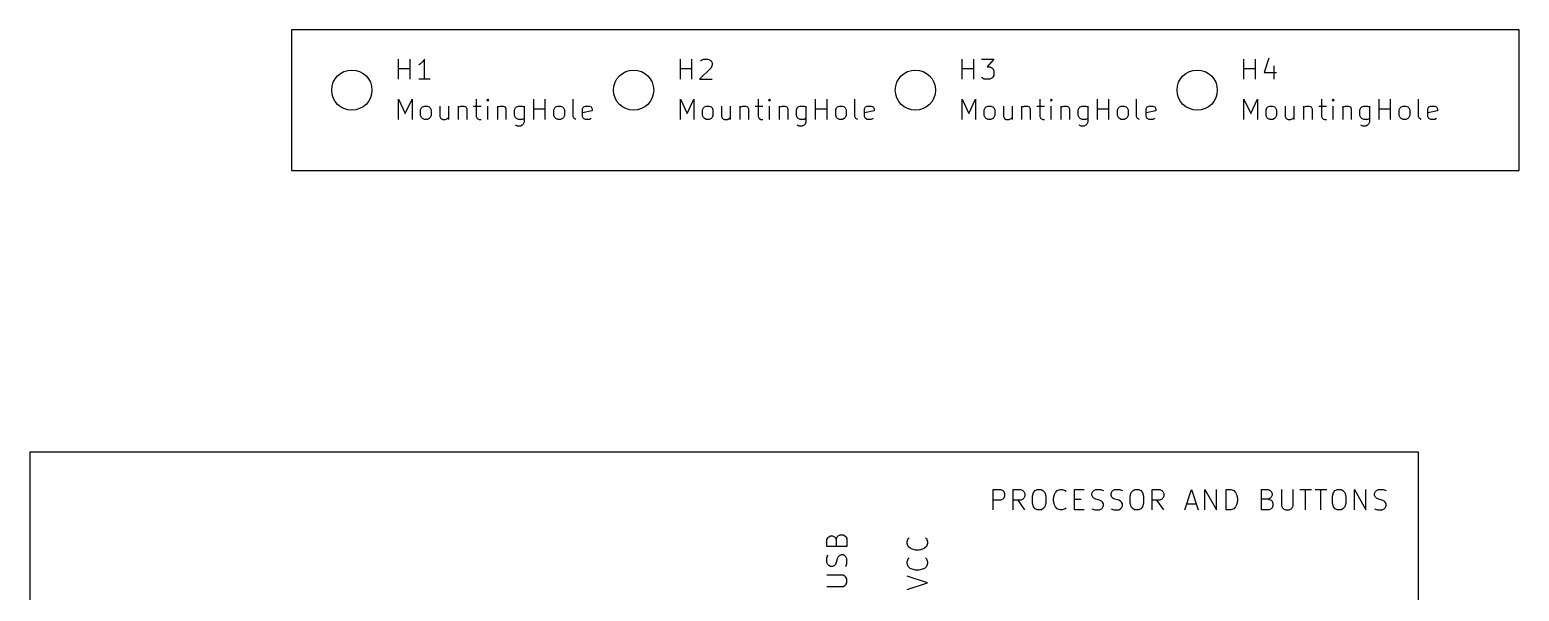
# Model space of a CAD drawing. Header units: inches. Extents: x 0.4 to 11.3, y -7.9 to -0.4.
# Drawn here: x 2.55 to 6.25, y -3.896 to -2.5 of the extents above; entities that cross this region are included whole.
import ezdxf

# ---------------------------------------------------------------- set-up
doc = ezdxf.new("R2010")
doc.units = ezdxf.units.IN
doc.header["$MEASUREMENT"] = 0
for name, color, linetype in [('GREENSIXTYFIVE', 129, 'CONTINUOUS'), ('LIGHTBLUE', 172, 'CONTINUOUS'), ('RED', 14, 'CONTINUOUS'), ('REDSIX', 19, 'CONTINUOUS')]:
    doc.layers.add(name, color=color, linetype=linetype)

msp = doc.modelspace()

# ---------------------------------------------------------------- linework, layer by layer
at = {"layer": 'GREENSIXTYFIVE', "linetype": 'CONTINUOUS'}
for p, q in [((3.4663, -2.6228), (3.4663, -2.5728)), ((3.4949, -2.6228), (3.4949, -2.5728)), ((3.521, -2.5847), (3.5163, -2.5871)), ((3.5258, -2.5799), (3.521, -2.5847)), ((3.5306, -2.5728), (3.5258, -2.5799)), ((3.5306, -2.6228), (3.5306, -2.5728)), ((4.1663, -2.6228), (4.1663, -2.5728)), ((4.1949, -2.6228), (4.1949, -2.5728)), ((4.2163, -2.5776), (4.2187, -2.5752)), ((4.2187, -2.5752), (4.2234, -2.5728)), ((4.2234, -2.5728), (4.2353, -2.5728)), ((4.2353, -2.5728), (4.2401, -2.5752)), ((4.2401, -2.5752), (4.2425, -2.5776)), ((4.2425, -2.5776), (4.2449, -2.5823)), ((4.2449, -2.5871), (4.2425, -2.5942)), ((4.2449, -2.5823), (4.2449, -2.5871)), ((4.8663, -2.6228), (4.8663, -2.5728)), ((4.8949, -2.6228), (4.8949, -2.5728)), ((4.9139, -2.5728), (4.9449, -2.5728)), ((4.9449, -2.5728), (4.9282, -2.5918)), ((5.5663, -2.6228), (5.5663, -2.5728)), ((5.5949, -2.6228), (5.5949, -2.5728)), ((5.6282, -2.5704), (5.6163, -2.6061)), ((5.6401, -2.5895), (5.6401, -2.6228)), ((3.4663, -2.5966), (3.4949, -2.5966)), ((3.5449, -2.6228), (3.5163, -2.6228)), ((4.1663, -2.5966), (4.1949, -2.5966)), ((4.2425, -2.5942), (4.2139, -2.6228)), ((4.2139, -2.6228), (4.2449, -2.6228)), ((4.8663, -2.5966), (4.8949, -2.5966)), ((4.9163, -2.6204), (4.9139, -2.618)), ((4.921, -2.6228), (4.9163, -2.6204)), ((4.9353, -2.6228), (4.921, -2.6228)), ((4.9282, -2.5918), (4.9353, -2.5918)), ((4.9353, -2.5918), (4.9401, -2.5942)), ((4.9401, -2.6204), (4.9353, -2.6228)), ((4.9401, -2.5942), (4.9425, -2.5966)), ((4.9425, -2.618), (4.9401, -2.6204)), ((4.9425, -2.5966), (4.9449, -2.6014)), ((4.9449, -2.6133), (4.9425, -2.618)), ((4.9449, -2.6014), (4.9449, -2.6133)), ((5.5663, -2.5966), (5.5949, -2.5966)), ((5.6163, -2.6061), (5.6472, -2.6061)), ((3.4663, -2.7228), (3.4663, -2.6728)), ((3.4663, -2.6728), (3.4829, -2.7085)), ((3.4829, -2.7085), (3.4996, -2.6728)), ((3.4996, -2.6728), (3.4996, -2.7228)), ((3.521, -2.699), (3.5234, -2.6942)), ((3.521, -2.7133), (3.521, -2.699)), ((3.5234, -2.6942), (3.5258, -2.6918)), ((3.5258, -2.6918), (3.5306, -2.6895)), ((3.5306, -2.6895), (3.5377, -2.6895)), ((3.5377, -2.6895), (3.5425, -2.6918)), ((3.5425, -2.6918), (3.5449, -2.6942)), ((3.5449, -2.6942), (3.5472, -2.699)), ((3.5472, -2.699), (3.5472, -2.7133)), ((3.5687, -2.6895), (3.5687, -2.7157)), ((3.5901, -2.6895), (3.5901, -2.7228)), ((3.6139, -2.6895), (3.6139, -2.7228)), ((3.6139, -2.6942), (3.6163, -2.6918)), ((3.6163, -2.6918), (3.621, -2.6895)), ((3.621, -2.6895), (3.6282, -2.6895)), ((3.6282, -2.6895), (3.6329, -2.6918)), ((3.6329, -2.6918), (3.6353, -2.6966)), ((3.6353, -2.6966), (3.6353, -2.7228)), ((3.652, -2.6895), (3.671, -2.6895)), ((3.6591, -2.6728), (3.6591, -2.7157)), ((3.6877, -2.6728), (3.6853, -2.6752)), ((3.6853, -2.6752), (3.6877, -2.6776)), ((3.6901, -2.6752), (3.6877, -2.6728)), ((3.6877, -2.6728), (3.6877, -2.6776)), ((3.6877, -2.6776), (3.6901, -2.6752)), ((3.6877, -2.7228), (3.6877, -2.6895)), ((3.7115, -2.6895), (3.7115, -2.7228)), ((3.7115, -2.6942), (3.7139, -2.6918)), ((3.7139, -2.6918), (3.7187, -2.6895)), ((3.7187, -2.6895), (3.7258, -2.6895)), ((3.7258, -2.6895), (3.7306, -2.6918)), ((3.7306, -2.6918), (3.7329, -2.6966)), ((3.7329, -2.6966), (3.7329, -2.7228)), ((3.7544, -2.699), (3.7567, -2.6942)), ((3.7544, -2.7133), (3.7544, -2.699)), ((3.7567, -2.6942), (3.7591, -2.6918)), ((3.7591, -2.6918), (3.7639, -2.6895)), ((3.7639, -2.6895), (3.7734, -2.6895)), ((3.7734, -2.6895), (3.7782, -2.6918)), ((3.7782, -2.6895), (3.7782, -2.7299)), ((3.802, -2.7228), (3.802, -2.6728)), ((3.802, -2.6966), (3.8306, -2.6966)), ((3.8306, -2.7228), (3.8306, -2.6728)), ((3.852, -2.699), (3.8544, -2.6942)), ((3.852, -2.7133), (3.852, -2.699)), ((3.8544, -2.6942), (3.8567, -2.6918)), ((3.8567, -2.6918), (3.8615, -2.6895)), ((3.8615, -2.6895), (3.8687, -2.6895)), ((3.8687, -2.6895), (3.8734, -2.6918)), ((3.8734, -2.6918), (3.8758, -2.6942)), ((3.8758, -2.6942), (3.8782, -2.699)), ((3.8782, -2.699), (3.8782, -2.7133)), ((3.8996, -2.7157), (3.8996, -2.6728)), ((3.9234, -2.6966), (3.9258, -2.6918)), ((3.9234, -2.7157), (3.9234, -2.6966)), ((3.9258, -2.6918), (3.9306, -2.6895)), ((3.9306, -2.6895), (3.9401, -2.6895)), ((3.9401, -2.6895), (3.9448, -2.6918)), ((3.9448, -2.6918), (3.9472, -2.6966)), ((3.9472, -2.6966), (3.9472, -2.7014)), ((4.1663, -2.7228), (4.1663, -2.6728)), ((4.1663, -2.6728), (4.1829, -2.7085)), ((4.1829, -2.7085), (4.1996, -2.6728)), ((4.1996, -2.6728), (4.1996, -2.7228)), ((4.221, -2.699), (4.2234, -2.6942)), ((4.221, -2.7133), (4.221, -2.699)), ((4.2234, -2.6942), (4.2258, -2.6918)), ((4.2258, -2.6918), (4.2306, -2.6895)), ((4.2306, -2.6895), (4.2377, -2.6895)), ((4.2377, -2.6895), (4.2425, -2.6918)), ((4.2425, -2.6918), (4.2449, -2.6942)), ((4.2449, -2.6942), (4.2472, -2.699)), ((4.2472, -2.699), (4.2472, -2.7133)), ((4.2687, -2.6895), (4.2687, -2.7157)), ((4.2901, -2.6895), (4.2901, -2.7228)), ((4.3139, -2.6895), (4.3139, -2.7228)), ((4.3139, -2.6942), (4.3163, -2.6918)), ((4.3163, -2.6918), (4.321, -2.6895)), ((4.321, -2.6895), (4.3282, -2.6895)), ((4.3282, -2.6895), (4.3329, -2.6918)), ((4.3329, -2.6918), (4.3353, -2.6966)), ((4.3353, -2.6966), (4.3353, -2.7228)), ((4.352, -2.6895), (4.371, -2.6895)), ((4.3591, -2.6728), (4.3591, -2.7157)), ((4.3877, -2.6728), (4.3853, -2.6752)), ((4.3853, -2.6752), (4.3877, -2.6776)), ((4.3901, -2.6752), (4.3877, -2.6728)), ((4.3877, -2.6728), (4.3877, -2.6776)), ((4.3877, -2.6776), (4.3901, -2.6752)), ((4.3877, -2.7228), (4.3877, -2.6895)), ((4.4115, -2.6895), (4.4115, -2.7228)), ((4.4115, -2.6942), (4.4139, -2.6918)), ((4.4139, -2.6918), (4.4187, -2.6895)), ((4.4187, -2.6895), (4.4258, -2.6895)), ((4.4258, -2.6895), (4.4306, -2.6918)), ((4.4306, -2.6918), (4.4329, -2.6966)), ((4.4329, -2.6966), (4.4329, -2.7228)), ((4.4544, -2.699), (4.4567, -2.6942)), ((4.4544, -2.7133), (4.4544, -2.699)), ((4.4567, -2.6942), (4.4591, -2.6918)), ((4.4591, -2.6918), (4.4639, -2.6895)), ((4.4639, -2.6895), (4.4734, -2.6895)), ((4.4734, -2.6895), (4.4782, -2.6918)), ((4.4782, -2.6895), (4.4782, -2.7299)), ((4.502, -2.7228), (4.502, -2.6728)), ((4.502, -2.6966), (4.5306, -2.6966)), ((4.5306, -2.7228), (4.5306, -2.6728)), ((4.552, -2.699), (4.5544, -2.6942)), ((4.552, -2.7133), (4.552, -2.699)), ((4.5544, -2.6942), (4.5567, -2.6918)), ((4.5567, -2.6918), (4.5615, -2.6895)), ((4.5615, -2.6895), (4.5687, -2.6895)), ((4.5687, -2.6895), (4.5734, -2.6918)), ((4.5734, -2.6918), (4.5758, -2.6942)), ((4.5758, -2.6942), (4.5782, -2.699)), ((4.5782, -2.699), (4.5782, -2.7133)), ((4.5996, -2.7157), (4.5996, -2.6728)), ((4.6234, -2.6966), (4.6258, -2.6918)), ((4.6234, -2.7157), (4.6234, -2.6966)), ((4.6258, -2.6918), (4.6306, -2.6895)), ((4.6306, -2.6895), (4.6401, -2.6895)), ((4.6401, -2.6895), (4.6448, -2.6918)), ((4.6448, -2.6918), (4.6472, -2.6966)), ((4.6472, -2.6966), (4.6472, -2.7014)), ((4.8663, -2.7228), (4.8663, -2.6728)), ((4.8663, -2.6728), (4.8829, -2.7085)), ((4.8829, -2.7085), (4.8996, -2.6728)), ((4.8996, -2.6728), (4.8996, -2.7228)), ((4.921, -2.699), (4.9234, -2.6942)), ((4.921, -2.7133), (4.921, -2.699)), ((4.9234, -2.6942), (4.9258, -2.6918)), ((4.9258, -2.6918), (4.9306, -2.6895)), ((4.9306, -2.6895), (4.9377, -2.6895)), ((4.9377, -2.6895), (4.9425, -2.6918)), ((4.9425, -2.6918), (4.9449, -2.6942)), ((4.9449, -2.6942), (4.9472, -2.699)), ((4.9472, -2.699), (4.9472, -2.7133)), ((4.9687, -2.6895), (4.9687, -2.7157)), ((4.9901, -2.6895), (4.9901, -2.7228)), ((5.0139, -2.6895), (5.0139, -2.7228)), ((5.0139, -2.6942), (5.0163, -2.6918)), ((5.0163, -2.6918), (5.021, -2.6895)), ((5.021, -2.6895), (5.0282, -2.6895)), ((5.0282, -2.6895), (5.0329, -2.6918)), ((5.0329, -2.6918), (5.0353, -2.6966)), ((5.0353, -2.6966), (5.0353, -2.7228)), ((5.052, -2.6895), (5.071, -2.6895)), ((5.0591, -2.6728), (5.0591, -2.7157)), ((5.0877, -2.6728), (5.0853, -2.6752)), ((5.0853, -2.6752), (5.0877, -2.6776)), ((5.0901, -2.6752), (5.0877, -2.6728)), ((5.0877, -2.6728), (5.0877, -2.6776)), ((5.0877, -2.6776), (5.0901, -2.6752)), ((5.0877, -2.7228), (5.0877, -2.6895)), ((5.1115, -2.6895), (5.1115, -2.7228)), ((5.1115, -2.6942), (5.1139, -2.6918)), ((5.1139, -2.6918), (5.1187, -2.6895)), ((5.1187, -2.6895), (5.1258, -2.6895)), ((5.1258, -2.6895), (5.1306, -2.6918)), ((5.1306, -2.6918), (5.1329, -2.6966)), ((5.1329, -2.6966), (5.1329, -2.7228)), ((5.1544, -2.699), (5.1567, -2.6942)), ((5.1544, -2.7133), (5.1544, -2.699)), ((5.1567, -2.6942), (5.1591, -2.6918)), ((5.1591, -2.6918), (5.1639, -2.6895)), ((5.1639, -2.6895), (5.1734, -2.6895)), ((5.1734, -2.6895), (5.1782, -2.6918)), ((5.1782, -2.6895), (5.1782, -2.7299)), ((5.202, -2.7228), (5.202, -2.6728)), ((5.202, -2.6966), (5.2306, -2.6966)), ((5.2306, -2.7228), (5.2306, -2.6728)), ((5.252, -2.699), (5.2544, -2.6942)), ((5.252, -2.7133), (5.252, -2.699)), ((5.2544, -2.6942), (5.2567, -2.6918)), ((5.2567, -2.6918), (5.2615, -2.6895)), ((5.2615, -2.6895), (5.2687, -2.6895)), ((5.2687, -2.6895), (5.2734, -2.6918)), ((5.2734, -2.6918), (5.2758, -2.6942)), ((5.2758, -2.6942), (5.2782, -2.699)), ((5.2782, -2.699), (5.2782, -2.7133)), ((5.2996, -2.7157), (5.2996, -2.6728)), ((5.3234, -2.6966), (5.3258, -2.6918)), ((5.3234, -2.7157), (5.3234, -2.6966)), ((5.3258, -2.6918), (5.3306, -2.6895)), ((5.3306, -2.6895), (5.3401, -2.6895)), ((5.3401, -2.6895), (5.3448, -2.6918)), ((5.3448, -2.6918), (5.3472, -2.6966)), ((5.3472, -2.6966), (5.3472, -2.7014)), ((5.5663, -2.7228), (5.5663, -2.6728)), ((5.5663, -2.6728), (5.5829, -2.7085)), ((5.5829, -2.7085), (5.5996, -2.6728)), ((5.5996, -2.6728), (5.5996, -2.7228)), ((5.621, -2.699), (5.6234, -2.6942)), ((5.621, -2.7133), (5.621, -2.699)), ((5.6234, -2.6942), (5.6258, -2.6918)), ((5.6258, -2.6918), (5.6306, -2.6895)), ((5.6306, -2.6895), (5.6377, -2.6895)), ((5.6377, -2.6895), (5.6425, -2.6918)), ((5.6425, -2.6918), (5.6449, -2.6942)), ((5.6449, -2.6942), (5.6472, -2.699)), ((5.6472, -2.699), (5.6472, -2.7133)), ((5.6687, -2.6895), (5.6687, -2.7157)), ((5.6901, -2.6895), (5.6901, -2.7228)), ((5.7139, -2.6895), (5.7139, -2.7228)), ((5.7139, -2.6942), (5.7163, -2.6918)), ((5.7163, -2.6918), (5.721, -2.6895)), ((5.721, -2.6895), (5.7282, -2.6895)), ((5.7282, -2.6895), (5.7329, -2.6918)), ((5.7329, -2.6918), (5.7353, -2.6966)), ((5.7353, -2.6966), (5.7353, -2.7228)), ((5.752, -2.6895), (5.771, -2.6895)), ((5.7591, -2.6728), (5.7591, -2.7157)), ((5.7877, -2.6728), (5.7853, -2.6752)), ((5.7853, -2.6752), (5.7877, -2.6776)), ((5.7901, -2.6752), (5.7877, -2.6728)), ((5.7877, -2.6728), (5.7877, -2.6776)), ((5.7877, -2.6776), (5.7901, -2.6752)), ((5.7877, -2.7228), (5.7877, -2.6895)), ((5.8115, -2.6895), (5.8115, -2.7228)), ((5.8115, -2.6942), (5.8139, -2.6918)), ((5.8139, -2.6918), (5.8187, -2.6895)), ((5.8187, -2.6895), (5.8258, -2.6895)), ((5.8258, -2.6895), (5.8306, -2.6918)), ((5.8306, -2.6918), (5.8329, -2.6966)), ((5.8329, -2.6966), (5.8329, -2.7228)), ((5.8544, -2.699), (5.8567, -2.6942)), ((5.8544, -2.7133), (5.8544, -2.699)), ((5.8567, -2.6942), (5.8591, -2.6918)), ((5.8591, -2.6918), (5.8639, -2.6895)), ((5.8639, -2.6895), (5.8734, -2.6895)), ((5.8734, -2.6895), (5.8782, -2.6918)), ((5.8782, -2.6895), (5.8782, -2.7299)), ((5.902, -2.7228), (5.902, -2.6728)), ((5.902, -2.6966), (5.9306, -2.6966)), ((5.9306, -2.7228), (5.9306, -2.6728)), ((5.952, -2.699), (5.9544, -2.6942)), ((5.952, -2.7133), (5.952, -2.699)), ((5.9544, -2.6942), (5.9567, -2.6918)), ((5.9567, -2.6918), (5.9615, -2.6895)), ((5.9615, -2.6895), (5.9687, -2.6895)), ((5.9687, -2.6895), (5.9734, -2.6918)), ((5.9734, -2.6918), (5.9758, -2.6942)), ((5.9758, -2.6942), (5.9782, -2.699)), ((5.9782, -2.699), (5.9782, -2.7133)), ((5.9996, -2.7157), (5.9996, -2.6728)), ((6.0234, -2.6966), (6.0258, -2.6918)), ((6.0234, -2.7157), (6.0234, -2.6966)), ((6.0258, -2.6918), (6.0306, -2.6895)), ((6.0306, -2.6895), (6.0401, -2.6895)), ((6.0401, -2.6895), (6.0448, -2.6918)), ((6.0448, -2.6918), (6.0472, -2.6966)), ((6.0472, -2.6966), (6.0472, -2.7014)), ((3.5234, -2.718), (3.521, -2.7133)), ((3.5258, -2.7204), (3.5234, -2.718)), ((3.5306, -2.7228), (3.5258, -2.7204)), ((3.5377, -2.7228), (3.5306, -2.7228)), ((3.5425, -2.7204), (3.5377, -2.7228)), ((3.5449, -2.718), (3.5425, -2.7204)), ((3.5472, -2.7133), (3.5449, -2.718)), ((3.5687, -2.7157), (3.571, -2.7204)), ((3.571, -2.7204), (3.5758, -2.7228)), ((3.5758, -2.7228), (3.5829, -2.7228)), ((3.5829, -2.7228), (3.5877, -2.7204)), ((3.5877, -2.7204), (3.5901, -2.718)), ((3.6591, -2.7157), (3.6615, -2.7204)), ((3.6615, -2.7204), (3.6663, -2.7228)), ((3.6663, -2.7228), (3.671, -2.7228)), ((3.7567, -2.718), (3.7544, -2.7133)), ((3.7591, -2.7204), (3.7567, -2.718)), ((3.7615, -2.7395), (3.7567, -2.7371)), ((3.7639, -2.7228), (3.7591, -2.7204)), ((3.7734, -2.7228), (3.7639, -2.7228)), ((3.7734, -2.7371), (3.7687, -2.7395)), ((3.7782, -2.7204), (3.7734, -2.7228)), ((3.7758, -2.7347), (3.7734, -2.7371)), ((3.7782, -2.7299), (3.7758, -2.7347)), ((3.8544, -2.718), (3.852, -2.7133)), ((3.8567, -2.7204), (3.8544, -2.718)), ((3.8615, -2.7228), (3.8567, -2.7204)), ((3.8687, -2.7228), (3.8615, -2.7228)), ((3.8734, -2.7204), (3.8687, -2.7228)), ((3.8758, -2.718), (3.8734, -2.7204)), ((3.8782, -2.7133), (3.8758, -2.718)), ((3.902, -2.7204), (3.8996, -2.7157)), ((3.9067, -2.7228), (3.902, -2.7204)), ((3.9472, -2.7014), (3.9234, -2.7061)), ((3.9258, -2.7204), (3.9234, -2.7157)), ((3.9306, -2.7228), (3.9258, -2.7204)), ((3.9401, -2.7228), (3.9306, -2.7228)), ((3.9448, -2.7204), (3.9401, -2.7228)), ((4.2234, -2.718), (4.221, -2.7133)), ((4.2258, -2.7204), (4.2234, -2.718)), ((4.2306, -2.7228), (4.2258, -2.7204)), ((4.2377, -2.7228), (4.2306, -2.7228)), ((4.2425, -2.7204), (4.2377, -2.7228)), ((4.2449, -2.718), (4.2425, -2.7204)), ((4.2472, -2.7133), (4.2449, -2.718)), ((4.2687, -2.7157), (4.271, -2.7204)), ((4.271, -2.7204), (4.2758, -2.7228)), ((4.2758, -2.7228), (4.2829, -2.7228)), ((4.2829, -2.7228), (4.2877, -2.7204)), ((4.2877, -2.7204), (4.2901, -2.718)), ((4.3591, -2.7157), (4.3615, -2.7204)), ((4.3615, -2.7204), (4.3663, -2.7228)), ((4.3663, -2.7228), (4.371, -2.7228)), ((4.4567, -2.718), (4.4544, -2.7133)), ((4.4591, -2.7204), (4.4567, -2.718)), ((4.4615, -2.7395), (4.4567, -2.7371)), ((4.4639, -2.7228), (4.4591, -2.7204)), ((4.4734, -2.7228), (4.4639, -2.7228)), ((4.4734, -2.7371), (4.4687, -2.7395)), ((4.4782, -2.7204), (4.4734, -2.7228)), ((4.4758, -2.7347), (4.4734, -2.7371)), ((4.4782, -2.7299), (4.4758, -2.7347)), ((4.5544, -2.718), (4.552, -2.7133)), ((4.5567, -2.7204), (4.5544, -2.718)), ((4.5615, -2.7228), (4.5567, -2.7204)), ((4.5687, -2.7228), (4.5615, -2.7228)), ((4.5734, -2.7204), (4.5687, -2.7228)), ((4.5758, -2.718), (4.5734, -2.7204)), ((4.5782, -2.7133), (4.5758, -2.718)), ((4.602, -2.7204), (4.5996, -2.7157)), ((4.6067, -2.7228), (4.602, -2.7204)), ((4.6472, -2.7014), (4.6234, -2.7061)), ((4.6258, -2.7204), (4.6234, -2.7157)), ((4.6306, -2.7228), (4.6258, -2.7204)), ((4.6401, -2.7228), (4.6306, -2.7228)), ((4.6448, -2.7204), (4.6401, -2.7228)), ((4.9234, -2.718), (4.921, -2.7133)), ((4.9258, -2.7204), (4.9234, -2.718)), ((4.9306, -2.7228), (4.9258, -2.7204)), ((4.9377, -2.7228), (4.9306, -2.7228)), ((4.9425, -2.7204), (4.9377, -2.7228)), ((4.9449, -2.718), (4.9425, -2.7204)), ((4.9472, -2.7133), (4.9449, -2.718)), ((4.9687, -2.7157), (4.971, -2.7204)), ((4.971, -2.7204), (4.9758, -2.7228)), ((4.9758, -2.7228), (4.9829, -2.7228)), ((4.9829, -2.7228), (4.9877, -2.7204)), ((4.9877, -2.7204), (4.9901, -2.718)), ((5.0591, -2.7157), (5.0615, -2.7204)), ((5.0615, -2.7204), (5.0663, -2.7228)), ((5.0663, -2.7228), (5.071, -2.7228)), ((5.1567, -2.718), (5.1544, -2.7133)), ((5.1591, -2.7204), (5.1567, -2.718)), ((5.1615, -2.7395), (5.1567, -2.7371)), ((5.1639, -2.7228), (5.1591, -2.7204)), ((5.1734, -2.7228), (5.1639, -2.7228)), ((5.1734, -2.7371), (5.1687, -2.7395)), ((5.1782, -2.7204), (5.1734, -2.7228)), ((5.1758, -2.7347), (5.1734, -2.7371)), ((5.1782, -2.7299), (5.1758, -2.7347)), ((5.2544, -2.718), (5.252, -2.7133)), ((5.2567, -2.7204), (5.2544, -2.718)), ((5.2615, -2.7228), (5.2567, -2.7204)), ((5.2687, -2.7228), (5.2615, -2.7228)), ((5.2734, -2.7204), (5.2687, -2.7228)), ((5.2758, -2.718), (5.2734, -2.7204)), ((5.2782, -2.7133), (5.2758, -2.718)), ((5.302, -2.7204), (5.2996, -2.7157)), ((5.3067, -2.7228), (5.302, -2.7204)), ((5.3472, -2.7014), (5.3234, -2.7061)), ((5.3258, -2.7204), (5.3234, -2.7157)), ((5.3306, -2.7228), (5.3258, -2.7204)), ((5.3401, -2.7228), (5.3306, -2.7228)), ((5.3448, -2.7204), (5.3401, -2.7228)), ((5.6234, -2.718), (5.621, -2.7133)), ((5.6258, -2.7204), (5.6234, -2.718)), ((5.6306, -2.7228), (5.6258, -2.7204)), ((5.6377, -2.7228), (5.6306, -2.7228)), ((5.6425, -2.7204), (5.6377, -2.7228)), ((5.6449, -2.718), (5.6425, -2.7204)), ((5.6472, -2.7133), (5.6449, -2.718)), ((5.6687, -2.7157), (5.671, -2.7204)), ((5.671, -2.7204), (5.6758, -2.7228)), ((5.6758, -2.7228), (5.6829, -2.7228)), ((5.6829, -2.7228), (5.6877, -2.7204)), ((5.6877, -2.7204), (5.6901, -2.718)), ((5.7591, -2.7157), (5.7615, -2.7204)), ((5.7615, -2.7204), (5.7663, -2.7228)), ((5.7663, -2.7228), (5.771, -2.7228)), ((5.8567, -2.718), (5.8544, -2.7133)), ((5.8591, -2.7204), (5.8567, -2.718)), ((5.8615, -2.7395), (5.8567, -2.7371)), ((5.8639, -2.7228), (5.8591, -2.7204)), ((5.8734, -2.7228), (5.8639, -2.7228)), ((5.8734, -2.7371), (5.8687, -2.7395)), ((5.8782, -2.7204), (5.8734, -2.7228)), ((5.8758, -2.7347), (5.8734, -2.7371)), ((5.8782, -2.7299), (5.8758, -2.7347)), ((5.9544, -2.718), (5.952, -2.7133)), ((5.9567, -2.7204), (5.9544, -2.718)), ((5.9615, -2.7228), (5.9567, -2.7204)), ((5.9687, -2.7228), (5.9615, -2.7228)), ((5.9734, -2.7204), (5.9687, -2.7228)), ((5.9758, -2.718), (5.9734, -2.7204)), ((5.9782, -2.7133), (5.9758, -2.718)), ((6.002, -2.7204), (5.9996, -2.7157)), ((6.0067, -2.7228), (6.002, -2.7204)), ((6.0472, -2.7014), (6.0234, -2.7061)), ((6.0258, -2.7204), (6.0234, -2.7157)), ((6.0306, -2.7228), (6.0258, -2.7204)), ((6.0401, -2.7228), (6.0306, -2.7228)), ((6.0448, -2.7204), (6.0401, -2.7228)), ((3.7687, -2.7395), (3.7615, -2.7395)), ((4.4687, -2.7395), (4.4615, -2.7395)), ((5.1687, -2.7395), (5.1615, -2.7395)), ((5.8687, -2.7395), (5.8615, -2.7395))]:
    msp.add_line(p, q, dxfattribs=at)
at = {"layer": 'LIGHTBLUE', "linetype": 'CONTINUOUS'}
for p, q in [((3.2, -2.5), (3.2, -2.85)), ((6.25, -2.5), (3.2, -2.5)), ((6.25, -2.85), (6.25, -2.5)), ((3.2, -2.85), (6.25, -2.85)), ((2.55, -3.55), (2.55, -7.35)), ((6, -3.55), (2.55, -3.55)), ((6, -7.35), (6, -3.55)), ((4.9431, -3.693), (4.9431, -3.643)), ((4.9431, -3.643), (4.9621, -3.643)), ((4.9621, -3.643), (4.9669, -3.6453)), ((4.9669, -3.6453), (4.9693, -3.6477)), ((4.9693, -3.6477), (4.9717, -3.6525)), ((4.9717, -3.6596), (4.9693, -3.6644)), ((4.9717, -3.6525), (4.9717, -3.6596)), ((4.9931, -3.693), (4.9931, -3.643)), ((4.9931, -3.643), (5.0121, -3.643)), ((5.0121, -3.643), (5.0169, -3.6453)), ((5.0169, -3.6453), (5.0193, -3.6477)), ((5.0193, -3.6477), (5.0217, -3.6525)), ((5.0217, -3.6596), (5.0193, -3.6644)), ((5.0217, -3.6525), (5.0217, -3.6596)), ((5.0407, -3.6596), (5.0431, -3.6501)), ((5.0407, -3.6763), (5.0407, -3.6596)), ((5.0431, -3.6501), (5.0479, -3.6453)), ((5.0479, -3.6453), (5.0526, -3.643)), ((5.0526, -3.643), (5.0621, -3.643)), ((5.0621, -3.643), (5.0669, -3.6453)), ((5.0669, -3.6453), (5.0717, -3.6501)), ((5.0717, -3.6501), (5.074, -3.6596)), ((5.074, -3.6596), (5.074, -3.6763)), ((5.0931, -3.6644), (5.0955, -3.6549)), ((5.0955, -3.6549), (5.0979, -3.6501)), ((5.0979, -3.6501), (5.1026, -3.6453)), ((5.1026, -3.6453), (5.1098, -3.643)), ((5.1098, -3.643), (5.1145, -3.643)), ((5.1145, -3.643), (5.1217, -3.6453)), ((5.1217, -3.6453), (5.124, -3.6477)), ((5.1455, -3.693), (5.1455, -3.643)), ((5.1455, -3.643), (5.1693, -3.643)), ((5.1883, -3.6525), (5.1907, -3.6477)), ((5.1883, -3.6572), (5.1883, -3.6525)), ((5.1907, -3.662), (5.1883, -3.6572)), ((5.1907, -3.6477), (5.1931, -3.6453)), ((5.1931, -3.6644), (5.1907, -3.662)), ((5.1931, -3.6453), (5.1979, -3.643)), ((5.1979, -3.643), (5.2098, -3.643)), ((5.2098, -3.643), (5.2169, -3.6453)), ((5.236, -3.6525), (5.2383, -3.6477)), ((5.236, -3.6572), (5.236, -3.6525)), ((5.2383, -3.662), (5.236, -3.6572)), ((5.2383, -3.6477), (5.2407, -3.6453)), ((5.2407, -3.6644), (5.2383, -3.662)), ((5.2407, -3.6453), (5.2455, -3.643)), ((5.2455, -3.643), (5.2574, -3.643)), ((5.2574, -3.643), (5.2645, -3.6453)), ((5.2836, -3.6596), (5.2859, -3.6501)), ((5.2836, -3.6763), (5.2836, -3.6596)), ((5.2859, -3.6501), (5.2907, -3.6453)), ((5.2907, -3.6453), (5.2955, -3.643)), ((5.2955, -3.643), (5.305, -3.643)), ((5.305, -3.643), (5.3098, -3.6453)), ((5.3098, -3.6453), (5.3145, -3.6501)), ((5.3145, -3.6501), (5.3169, -3.6596)), ((5.3169, -3.6596), (5.3169, -3.6763)), ((5.3383, -3.693), (5.3383, -3.643)), ((5.3383, -3.643), (5.3574, -3.643)), ((5.3574, -3.643), (5.3621, -3.6453)), ((5.3621, -3.6453), (5.3645, -3.6477)), ((5.3645, -3.6477), (5.3669, -3.6525)), ((5.3669, -3.6596), (5.3645, -3.6644)), ((5.3669, -3.6525), (5.3669, -3.6596)), ((5.4193, -3.693), (5.4359, -3.643)), ((5.4359, -3.643), (5.4526, -3.693)), ((5.4693, -3.693), (5.4693, -3.643)), ((5.4693, -3.643), (5.4979, -3.693)), ((5.4979, -3.693), (5.4979, -3.643)), ((5.5217, -3.693), (5.5217, -3.643)), ((5.5217, -3.643), (5.5336, -3.643)), ((5.5336, -3.643), (5.5407, -3.6453)), ((5.5407, -3.6453), (5.5455, -3.6501)), ((5.5455, -3.6501), (5.5479, -3.6549)), ((5.5479, -3.6549), (5.5502, -3.6644)), ((5.6098, -3.693), (5.6098, -3.643)), ((5.6098, -3.643), (5.6264, -3.643)), ((5.6264, -3.643), (5.6312, -3.6453)), ((5.6312, -3.6453), (5.6336, -3.6477)), ((5.6336, -3.662), (5.6312, -3.6644)), ((5.6336, -3.6477), (5.636, -3.6525)), ((5.636, -3.6572), (5.6336, -3.662)), ((5.636, -3.6525), (5.636, -3.6572)), ((5.6598, -3.643), (5.6598, -3.6834)), ((5.6883, -3.6834), (5.6883, -3.643)), ((5.705, -3.643), (5.7336, -3.643)), ((5.7193, -3.693), (5.7193, -3.643)), ((5.7431, -3.643), (5.7717, -3.643)), ((5.7574, -3.693), (5.7574, -3.643)), ((5.786, -3.6596), (5.7883, -3.6501)), ((5.786, -3.6763), (5.786, -3.6596)), ((5.7883, -3.6501), (5.7931, -3.6453)), ((5.7931, -3.6453), (5.7979, -3.643)), ((5.7979, -3.643), (5.8074, -3.643)), ((5.8074, -3.643), (5.8121, -3.6453)), ((5.8121, -3.6453), (5.8169, -3.6501)), ((5.8169, -3.6501), (5.8193, -3.6596)), ((5.8193, -3.6596), (5.8193, -3.6763)), ((5.8407, -3.693), (5.8407, -3.643)), ((5.8407, -3.643), (5.8693, -3.693)), ((5.8693, -3.693), (5.8693, -3.643)), ((5.8907, -3.6525), (5.8931, -3.6477)), ((5.8907, -3.6572), (5.8907, -3.6525)), ((5.8931, -3.662), (5.8907, -3.6572)), ((5.8931, -3.6477), (5.8955, -3.6453)), ((5.8955, -3.6644), (5.8931, -3.662)), ((5.8955, -3.6453), (5.9002, -3.643)), ((5.9002, -3.643), (5.9121, -3.643)), ((5.9121, -3.643), (5.9193, -3.6453)), ((4.9621, -3.6692), (4.9431, -3.6692)), ((4.9669, -3.6668), (4.9621, -3.6692)), ((4.9693, -3.6644), (4.9669, -3.6668)), ((5.0121, -3.6692), (4.9931, -3.6692)), ((5.0217, -3.693), (5.005, -3.6692)), ((5.0169, -3.6668), (5.0121, -3.6692)), ((5.0193, -3.6644), (5.0169, -3.6668)), ((5.0431, -3.6858), (5.0407, -3.6763)), ((5.0479, -3.6906), (5.0431, -3.6858)), ((5.0526, -3.693), (5.0479, -3.6906)), ((5.0621, -3.693), (5.0526, -3.693)), ((5.0669, -3.6906), (5.0621, -3.693)), ((5.0717, -3.6858), (5.0669, -3.6906)), ((5.074, -3.6763), (5.0717, -3.6858)), ((5.0931, -3.6715), (5.0931, -3.6644)), ((5.0955, -3.6811), (5.0931, -3.6715)), ((5.0979, -3.6858), (5.0955, -3.6811)), ((5.1026, -3.6906), (5.0979, -3.6858)), ((5.1098, -3.693), (5.1026, -3.6906)), ((5.1145, -3.693), (5.1098, -3.693)), ((5.1217, -3.6906), (5.1145, -3.693)), ((5.124, -3.6882), (5.1217, -3.6906)), ((5.1455, -3.6668), (5.1621, -3.6668)), ((5.1693, -3.693), (5.1455, -3.693)), ((5.1883, -3.6906), (5.1955, -3.693)), ((5.1979, -3.6668), (5.1931, -3.6644)), ((5.1955, -3.693), (5.2074, -3.693)), ((5.2074, -3.6692), (5.1979, -3.6668)), ((5.2121, -3.6715), (5.2074, -3.6692)), ((5.2074, -3.693), (5.2121, -3.6906)), ((5.2145, -3.6739), (5.2121, -3.6715)), ((5.2121, -3.6906), (5.2145, -3.6882)), ((5.2169, -3.6787), (5.2145, -3.6739)), ((5.2145, -3.6882), (5.2169, -3.6834)), ((5.2169, -3.6834), (5.2169, -3.6787)), ((5.236, -3.6906), (5.2431, -3.693)), ((5.2455, -3.6668), (5.2407, -3.6644)), ((5.2431, -3.693), (5.255, -3.693)), ((5.255, -3.6692), (5.2455, -3.6668)), ((5.2598, -3.6715), (5.255, -3.6692)), ((5.255, -3.693), (5.2598, -3.6906)), ((5.2621, -3.6739), (5.2598, -3.6715)), ((5.2598, -3.6906), (5.2621, -3.6882)), ((5.2645, -3.6787), (5.2621, -3.6739)), ((5.2621, -3.6882), (5.2645, -3.6834)), ((5.2645, -3.6834), (5.2645, -3.6787)), ((5.2859, -3.6858), (5.2836, -3.6763)), ((5.2907, -3.6906), (5.2859, -3.6858)), ((5.2955, -3.693), (5.2907, -3.6906)), ((5.305, -3.693), (5.2955, -3.693)), ((5.3098, -3.6906), (5.305, -3.693)), ((5.3145, -3.6858), (5.3098, -3.6906)), ((5.3169, -3.6763), (5.3145, -3.6858)), ((5.3574, -3.6692), (5.3383, -3.6692)), ((5.3669, -3.693), (5.3502, -3.6692)), ((5.3621, -3.6668), (5.3574, -3.6692)), ((5.3645, -3.6644), (5.3621, -3.6668)), ((5.424, -3.6787), (5.4479, -3.6787)), ((5.5336, -3.693), (5.5217, -3.693)), ((5.5407, -3.6906), (5.5336, -3.693)), ((5.5455, -3.6858), (5.5407, -3.6906)), ((5.5479, -3.6811), (5.5455, -3.6858)), ((5.5502, -3.6715), (5.5479, -3.6811)), ((5.5502, -3.6644), (5.5502, -3.6715)), ((5.6264, -3.6668), (5.6098, -3.6668)), ((5.6288, -3.693), (5.6098, -3.693)), ((5.6312, -3.6644), (5.6264, -3.6668)), ((5.6264, -3.6668), (5.6336, -3.6692)), ((5.6336, -3.6906), (5.6288, -3.693)), ((5.6336, -3.6692), (5.636, -3.6715)), ((5.636, -3.6882), (5.6336, -3.6906)), ((5.636, -3.6715), (5.6383, -3.6763)), ((5.6383, -3.6834), (5.636, -3.6882)), ((5.6383, -3.6763), (5.6383, -3.6834)), ((5.6598, -3.6834), (5.6621, -3.6882)), ((5.6621, -3.6882), (5.6645, -3.6906)), ((5.6645, -3.6906), (5.6693, -3.693)), ((5.6693, -3.693), (5.6788, -3.693)), ((5.6788, -3.693), (5.6836, -3.6906)), ((5.6836, -3.6906), (5.686, -3.6882)), ((5.686, -3.6882), (5.6883, -3.6834)), ((5.7883, -3.6858), (5.786, -3.6763)), ((5.7931, -3.6906), (5.7883, -3.6858)), ((5.7979, -3.693), (5.7931, -3.6906)), ((5.8074, -3.693), (5.7979, -3.693)), ((5.8121, -3.6906), (5.8074, -3.693)), ((5.8169, -3.6858), (5.8121, -3.6906)), ((5.8193, -3.6763), (5.8169, -3.6858)), ((5.8907, -3.6906), (5.8979, -3.693)), ((5.9002, -3.6668), (5.8955, -3.6644)), ((5.8979, -3.693), (5.9098, -3.693)), ((5.9098, -3.6692), (5.9002, -3.6668)), ((5.9145, -3.6715), (5.9098, -3.6692)), ((5.9098, -3.693), (5.9145, -3.6906)), ((5.9169, -3.6739), (5.9145, -3.6715)), ((5.9145, -3.6906), (5.9169, -3.6882)), ((5.9193, -3.6787), (5.9169, -3.6739)), ((5.9169, -3.6882), (5.9193, -3.6834)), ((5.9193, -3.6834), (5.9193, -3.6787))]:
    msp.add_line(p, q, dxfattribs=at)
at = {"layer": 'RED'}
for centre in [(3.35, -2.65), (4.05, -2.65), (4.75, -2.65), (5.45, -2.65)]:
    msp.add_circle(centre, 0.05, dxfattribs=at)
at = {"layer": 'REDSIX', "linetype": 'CONTINUOUS'}
for p, q in [((4.5298, -3.7673), (4.5322, -3.7626)), ((4.5298, -3.784), (4.5298, -3.7673)), ((4.5322, -3.7626), (4.5346, -3.7602)), ((4.5346, -3.7602), (4.5393, -3.7578)), ((4.5393, -3.7578), (4.5441, -3.7578)), ((4.5441, -3.7578), (4.5488, -3.7602)), ((4.5488, -3.7602), (4.5512, -3.7626)), ((4.5512, -3.7626), (4.5536, -3.7673)), ((4.5536, -3.7673), (4.556, -3.7602)), ((4.5536, -3.7673), (4.5536, -3.784)), ((4.556, -3.7602), (4.5584, -3.7578)), ((4.5584, -3.7578), (4.5631, -3.7554)), ((4.5631, -3.7554), (4.5703, -3.7554)), ((4.5703, -3.7554), (4.575, -3.7578)), ((4.575, -3.7578), (4.5774, -3.7602)), ((4.5774, -3.7602), (4.5798, -3.7649)), ((4.5798, -3.7649), (4.5798, -3.784)), ((4.7298, -3.7721), (4.7322, -3.7649)), ((4.7298, -3.7768), (4.7298, -3.7721)), ((4.7322, -3.7649), (4.7346, -3.7626)), ((4.775, -3.7626), (4.7774, -3.7649)), ((4.7774, -3.7649), (4.7798, -3.7721)), ((4.7798, -3.7721), (4.7798, -3.7768)), ((4.5798, -3.784), (4.5298, -3.784)), ((4.5298, -3.8126), (4.5322, -3.8054)), ((4.5584, -3.8102), (4.556, -3.8149)), ((4.5608, -3.8078), (4.5584, -3.8102)), ((4.5655, -3.8054), (4.5608, -3.8078)), ((4.5703, -3.8054), (4.5655, -3.8054)), ((4.575, -3.8078), (4.5703, -3.8054)), ((4.5774, -3.8102), (4.575, -3.8078)), ((4.5798, -3.8149), (4.5774, -3.8102)), ((4.7322, -3.784), (4.7298, -3.7768)), ((4.7369, -3.7887), (4.7322, -3.784)), ((4.7417, -3.7911), (4.7369, -3.7887)), ((4.7512, -3.7935), (4.7417, -3.7911)), ((4.7584, -3.7935), (4.7512, -3.7935)), ((4.7679, -3.7911), (4.7584, -3.7935)), ((4.7727, -3.7887), (4.7679, -3.7911)), ((4.7774, -3.784), (4.7727, -3.7887)), ((4.7798, -3.7768), (4.7774, -3.784)), ((4.5298, -3.8245), (4.5298, -3.8126)), ((4.5322, -3.8292), (4.5298, -3.8245)), ((4.5346, -3.8316), (4.5322, -3.8292)), ((4.5393, -3.834), (4.5346, -3.8316)), ((4.5441, -3.834), (4.5393, -3.834)), ((4.5488, -3.8316), (4.5441, -3.834)), ((4.5512, -3.8292), (4.5488, -3.8316)), ((4.5536, -3.8245), (4.5512, -3.8292)), ((4.556, -3.8149), (4.5536, -3.8245)), ((4.5774, -3.834), (4.5798, -3.8268)), ((4.5798, -3.8268), (4.5798, -3.8149)), ((4.7298, -3.8221), (4.7322, -3.8149)), ((4.7298, -3.8268), (4.7298, -3.8221)), ((4.7322, -3.834), (4.7298, -3.8268)), ((4.7322, -3.8149), (4.7346, -3.8126)), ((4.7369, -3.8387), (4.7322, -3.834)), ((4.7417, -3.8411), (4.7369, -3.8387)), ((4.7512, -3.8435), (4.7417, -3.8411)), ((4.7584, -3.8435), (4.7512, -3.8435)), ((4.7679, -3.8411), (4.7584, -3.8435)), ((4.7727, -3.8387), (4.7679, -3.8411)), ((4.7774, -3.834), (4.7727, -3.8387)), ((4.775, -3.8126), (4.7774, -3.8149)), ((4.7774, -3.8149), (4.7798, -3.8221)), ((4.7798, -3.8268), (4.7774, -3.834)), ((4.7798, -3.8221), (4.7798, -3.8268)), ((4.5703, -3.8554), (4.5298, -3.8554)), ((4.5298, -3.884), (4.5703, -3.884)), ((4.575, -3.8578), (4.5703, -3.8554)), ((4.5703, -3.884), (4.575, -3.8816)), ((4.5774, -3.8602), (4.575, -3.8578)), ((4.575, -3.8816), (4.5774, -3.8792)), ((4.5798, -3.8649), (4.5774, -3.8602)), ((4.5774, -3.8792), (4.5798, -3.8745)), ((4.5798, -3.8745), (4.5798, -3.8649)), ((4.7798, -3.8745), (4.7298, -3.8578)), ((4.7298, -3.8911), (4.7798, -3.8745))]:
    msp.add_line(p, q, dxfattribs=at)

doc.saveas('drawing.dxf')
